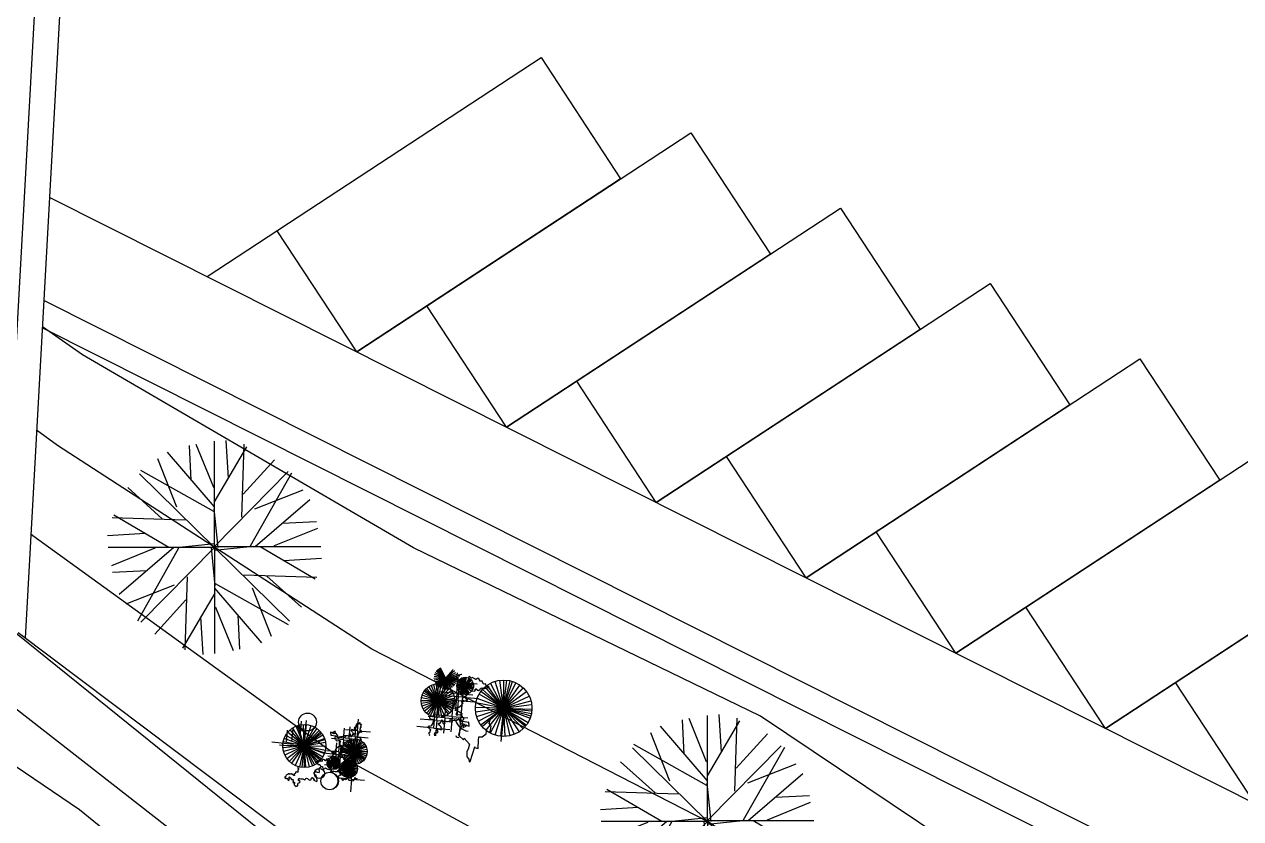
# Model space of a CAD drawing. Header units: millimetres. Extents: x 387 to 811, y 539 to 827.
# Drawn here: x 608.81 to 628.08, y 724.82 to 737.41 of the extents above; entities that cross this region are included whole.
import ezdxf

# ---------------------------------------------------------------- set-up
doc = ezdxf.new("R2010")
doc.units = ezdxf.units.MM
for name, color, linetype in [('12', 115, 'Continuous'), ('cuvas de nível', 51, 'Continuous'), ('LINHA FINA', 8, 'Continuous'), ('MOBILIARIO', 3, 'Continuous'), ('vegetação', 112, 'Continuous')]:
    doc.layers.add(name, color=color, linetype=linetype)

# ---------------------------------------------------------------- blocks, each defined once
blk = doc.blocks.new('T2', base_point=(179.76, 122.92))
for p, q in [((166.66, 160.66), (165.76, 179.9)), ((179.27, 156.4), (169.42, 180.59)), ((179.68, 148.48), (197.76, 179.21)), ((179.76, 122.92), (179.76, 182.32)), ((187.6, 161.67), (186.23, 182.74)), ((158.72, 145.53), (148.04, 172.54)), ((179.77, 145.68), (153.43, 176.25)), ((137.87, 164.08), (179.76, 122.92)), ((179.38, 143.01), (138.6, 166.06)), ((150.5, 138.92), (131.2, 156.4)), ((179.76, 156.27), (179.27, 156.4)), ((181.73, 122.9), (179.52, 144.47)), ((163.39, 138.18), (122.51, 139.57))]:
    blk.add_line(p, q)
blk = doc.blocks.new('AHUA1PL2')
for p, q in [((-0.371, 1.069), (-0.397, 1.614)), ((-0.014, 0.948), (-0.293, 1.634)), ((-0.002, 0.724), (0.51, 1.595)), ((0, 0), (0, 1.683)), ((0.222, 1.098), (0.183, 1.695)), ((-0.596, 0.641), (-0.899, 1.406)), ((0, 0.645), (-0.746, 1.511)), ((-1.187, 1.166), (0, 0)), ((-0.011, 0.569), (-1.166, 1.222)), ((-0.829, 0.453), (-1.376, 0.948)), ((0, 0.945), (-0.014, 0.948)), ((0.056, -0.001), (-0.007, 0.61)), ((-0.464, 0.432), (-1.622, 0.472))]:
    blk.add_line(p, q)
at = {"xscale": 0.02833333322, "yscale": 0.02833333322, "zscale": 0.02833333322}
for p, rotation in [((0, 0.015), 269.9999999999999), ((0, 0), 89.99999999999999), ((0, 0), 180)]:
    blk.add_blockref('T2', p, dxfattribs=dict(at, rotation=rotation))

msp = doc.modelspace()

# ---------------------------------------------------------------- linework, layer by layer
at = {"layer": '12'}
msp.add_line((615.388, 722.743, 98.98), (608.718, 727.763, 99.34), dxfattribs=at)
msp.add_polyline3d([(599.804, 731.704, 92.287), (603.498, 729.163, 92.81), (609.688, 724.963, 93.43), (620.928, 715.813, 94.5), (625.068, 712.293, 94.93), (628.698, 708.673, 94.97), (634.941, 702.019, 95.032)], dxfattribs=at)
at = {"layer": 'cuvas de nível'}
for points in [[(638.935, 693.215, 97), (640.898, 695.053, 97), (640.488, 697.003, 97), (639.738, 699.673, 97), (633.968, 707.393, 97), (628.878, 712.263, 97), (626.748, 714.253, 97), (624.488, 716.403, 97), (622.748, 718.313, 97), (617.968, 721.413, 97), (612.998, 724.273, 97), (608.548, 727.863, 97), (604.158, 731.553, 97), (599.898, 735.413, 97), (599.804, 735.532, 97)], [(633.32, 693.215, 96), (631.368, 696.653, 96), (628.338, 700.913, 96), (626.768, 702.783, 96), (625.388, 704.953, 96), (626.918, 710.483, 96), (621.468, 717.203, 96), (616.878, 720.313, 96), (612.388, 723.663, 96), (607.788, 727.253, 96), (602.868, 731.023, 96), (599.804, 733.948, 96)], [(646.69, 693.215, 100), (645.708, 696.923, 100), (646.068, 704.403, 100), (643.738, 710.073, 100), (638.198, 713.603, 100), (635.028, 715.283, 100), (632.508, 716.823, 100), (630.118, 718.553, 100), (628.258, 720.203, 100), (625.498, 723.073, 100), (620.478, 726.443, 100), (614.978, 729.113, 100), (609.738, 732.173, 100), (609.1, 732.613, 100)], [(644.92, 693.215, 99), (643.708, 697.813, 99), (643.988, 700.013, 99), (643.398, 705.413, 99), (641.928, 707.053, 99), (638.528, 709.873, 99), (633.368, 713.723, 99), (628.888, 716.893, 99), (627.518, 717.993, 99), (626.158, 719.473, 99), (624.578, 721.483, 99), (619.638, 724.773, 99), (614.318, 727.503, 99), (609.338, 730.733, 99), (609.009, 730.976, 99)], [(643.682, 693.215, 98), (642.688, 699.353, 98), (643.378, 701.363, 98), (642.918, 702.703, 98), (640.688, 705.793, 98), (639.028, 705.913, 98), (635.368, 709.293, 98), (631.308, 712.783, 98), (628.178, 715.413, 98), (626.948, 716.393, 98), (625.308, 717.953, 98), (623.668, 719.903, 98), (618.798, 723.093, 98), (613.658, 725.893, 98), (608.948, 729.303, 98), (608.918, 729.327, 98)]]:
    msp.add_polyline3d(points, dxfattribs=at)
at = {"layer": 'LINHA FINA'}
msp.add_line((645.403, 716.455, 100.556), (609.213, 734.668, 100.556), dxfattribs=at)
at = {"layer": 'LINHA FINA', "elevation": 76.961}
for points in [[(611.71, 733.411), (617, 736.884), (618.262, 734.962), (614.083, 732.217), (612.82, 734.14)], [(614.083, 732.217), (619.372, 735.69), (620.635, 733.768), (616.455, 731.024), (615.193, 732.946)], [(616.455, 731.024), (621.745, 734.496), (623.007, 732.574), (618.827, 729.83), (617.565, 731.752)], [(618.827, 729.83), (624.117, 733.303), (625.379, 731.38), (621.2, 728.636), (619.937, 730.558)], [(621.2, 728.636), (626.489, 732.109), (627.752, 730.186), (623.572, 727.442), (622.31, 729.365)], [(623.572, 727.442), (628.862, 730.915), (630.124, 728.992), (625.944, 726.248), (624.682, 728.171)], [(625.944, 726.248), (631.234, 729.721), (632.496, 727.798), (628.317, 725.054), (627.054, 726.977)]]:
    msp.add_lwpolyline(points, dxfattribs=at)
at = {"layer": 'MOBILIARIO'}
for p, q in [((610.314, 754.633, 114.794), (608.827, 727.681, 99.147)), ((609.884, 754.1, 114.471), (608.442, 727.955, 99.293)), ((644.729, 715.115, 100.556), (609.123, 733.034, 100.556)), ((644.868, 714.598, 100.556), (609.099, 732.599, 100.556))]:
    msp.add_line(p, q, dxfattribs=at)
at = {"layer": 'vegetação'}
for p, q in [((615.487, 727.047, 99), (615.313, 727.105, 99)), ((615.487, 727.047, 99), (615.323, 727.128, 99)), ((615.487, 727.047, 99), (615.339, 727.154, 99)), ((615.487, 727.047, 99), (615.345, 727.162, 99)), ((615.487, 727.047, 99), (615.355, 727.174, 99)), ((615.487, 727.047, 99), (615.367, 727.186, 99)), ((615.487, 727.047, 99), (615.381, 727.196, 99)), ((615.487, 727.047, 99), (615.394, 727.205, 99)), ((615.487, 727.047, 99), (615.407, 727.212, 99)), ((615.487, 727.047, 99), (615.608, 727.184, 99)), ((615.487, 727.047, 99), (615.627, 727.165, 99)), ((615.487, 727.047, 99), (615.648, 727.133, 99)), ((615.487, 727.047, 99), (615.648, 727.133, 99)), ((615.487, 727.047, 99), (615.661, 727.103, 99)), ((615.487, 727.047, 99), (615.667, 727.079, 99)), ((615.367, 726.687, 99), (615.187, 726.884, 99)), ((615.367, 726.687, 99), (615.222, 726.911, 99)), ((615.367, 726.687, 99), (615.261, 726.932, 99)), ((615.367, 726.687, 99), (615.302, 726.946, 99)), ((615.487, 727.047, 99), (615.304, 727.04, 99)), ((615.487, 727.047, 99), (615.305, 727.071, 99)), ((615.487, 727.047, 99), (615.307, 727.016, 99)), ((615.487, 727.047, 99), (615.316, 726.981, 99)), ((615.487, 727.047, 99), (615.325, 726.961, 99)), ((615.487, 727.047, 99), (615.334, 726.947, 99)), ((615.367, 726.687, 99), (615.346, 726.953, 99)), ((615.487, 727.047, 99), (615.347, 726.93, 99)), ((615.487, 727.047, 99), (615.36, 726.916, 99)), ((615.367, 726.687, 99), (615.374, 726.953, 99)), ((615.367, 726.687, 99), (615.422, 726.948, 99)), ((615.367, 726.687, 99), (615.475, 726.931, 99)), ((615.367, 726.687, 99), (615.514, 726.909, 99)), ((615.487, 727.047, 99), (615.378, 726.9, 99)), ((615.487, 727.047, 99), (615.407, 726.883, 99)), ((615.487, 727.047, 99), (615.437, 726.871, 99)), ((615.487, 727.047, 99), (615.469, 726.865, 99)), ((615.487, 727.047, 99), (615.67, 727.054, 99)), ((615.487, 727.047, 99), (615.593, 726.899, 99)), ((615.487, 727.047, 99), (615.565, 726.882, 99)), ((615.487, 727.047, 99), (615.651, 726.967, 99)), ((615.487, 727.047, 99), (615.635, 726.94, 99)), ((615.487, 727.047, 99), (615.618, 726.92, 99)), ((615.487, 727.047, 99), (615.618, 726.92, 99)), ((615.487, 727.047, 99), (615.67, 727.038, 99)), ((615.487, 727.047, 99), (615.665, 727.005, 99)), ((615.487, 727.047, 99), (615.668, 727.024, 99)), ((615.487, 727.047, 99), (615.662, 726.994, 99)), ((615.487, 727.047, 99), (615.502, 726.865, 99)), ((615.487, 727.047, 99), (615.518, 726.867, 99)), ((615.487, 727.047, 99), (615.534, 726.871, 99)), ((615.665, 726.805, 99), (615.688, 727.064, 99)), ((615.8, 726.926, 99), (615.667, 726.932, 99)), ((615.8, 726.926, 99), (615.667, 726.915, 99)), ((615.8, 726.926, 99), (615.668, 726.945, 99)), ((615.8, 726.926, 99), (615.672, 726.963, 99)), ((615.8, 726.926, 99), (615.672, 726.892, 99)), ((615.8, 726.926, 99), (615.68, 726.869, 99)), ((615.8, 726.926, 99), (615.681, 726.985, 99)), ((615.688, 726.693, 99), (615.711, 726.952, 99)), ((615.8, 726.926, 99), (615.692, 726.848, 99)), ((615.8, 726.926, 99), (615.693, 727.005, 99)), ((615.783, 727.064, 99), (615.702, 726.142, 99)), ((615.8, 726.926, 99), (615.708, 726.83, 99)), ((615.8, 726.926, 99), (615.708, 726.83, 99)), ((615.8, 726.926, 99), (615.709, 727.023, 99)), ((615.988, 726.953, 99), (615.721, 726.977, 99)), ((615.8, 726.926, 99), (615.726, 726.815, 99)), ((615.8, 726.926, 99), (615.728, 727.038, 99)), ((615.8, 726.926, 99), (615.747, 726.804, 99)), ((615.8, 726.926, 99), (615.752, 727.051, 99)), ((615.755, 726.744, 99), (615.778, 727.003, 99)), ((615.8, 726.926, 99), (615.77, 726.796, 99)), ((615.8, 726.926, 99), (615.774, 727.057, 99)), ((615.8, 726.926, 99), (615.794, 726.793, 99)), ((615.8, 726.926, 99), (615.796, 727.06, 99)), ((615.8, 726.926, 99), (615.818, 727.059, 99)), ((615.8, 726.926, 99), (615.864, 727.043, 99)), ((615.8, 726.926, 99), (615.878, 727.035, 99)), ((615.8, 726.926, 99), (615.895, 727.02, 99)), ((615.8, 726.926, 99), (615.901, 727.013, 99)), ((615.8, 726.926, 99), (615.921, 726.984, 99)), ((615.8, 726.926, 99), (615.926, 726.972, 99)), ((615.8, 726.926, 99), (615.932, 726.949, 99)), ((615.8, 726.926, 99), (615.932, 726.949, 99)), ((615.8, 726.926, 99), (615.931, 726.898, 99)), ((615.8, 726.926, 99), (615.934, 726.925, 99)), ((615.8, 726.926, 99), (615.92, 726.868, 99)), ((615.8, 726.926, 99), (615.925, 726.879, 99)), ((615.8, 726.926, 99), (615.818, 726.794, 99)), ((615.8, 726.926, 99), (615.9, 726.838, 99)), ((615.8, 726.926, 99), (615.863, 726.808, 99)), ((615.8, 726.926, 99), (615.841, 726.799, 99)), ((615.8, 726.926, 99), (615.863, 726.808, 99)), ((616.408, 726.568, 99), (616.113, 726.906, 99)), ((616.408, 726.568, 99), (616.146, 726.932, 99)), ((616.408, 726.568, 99), (616.198, 726.964, 99)), ((616.408, 726.568, 99), (616.272, 726.995, 99)), ((616.408, 726.568, 99), (616.35, 727.013, 99)), ((616.408, 726.568, 99), (616.41, 727.016, 99)), ((616.408, 726.568, 99), (616.457, 727.014, 99)), ((616.408, 726.568, 99), (616.51, 727.005, 99)), ((616.408, 726.568, 99), (616.549, 726.994, 99)), ((616.408, 726.568, 99), (616.599, 726.974, 99)), ((616.408, 726.568, 99), (616.663, 726.937, 99)), ((616.408, 726.568, 99), (616.719, 726.891, 99)), ((616.408, 726.568, 99), (616.72, 726.89, 99)), ((615.367, 726.687, 99), (615.104, 726.732, 99)), ((615.367, 726.687, 99), (615.115, 726.774, 99)), ((615.367, 726.687, 99), (615.133, 726.815, 99)), ((615.367, 726.687, 99), (615.148, 726.84, 99)), ((615.367, 726.687, 99), (615.163, 726.859, 99)), ((615.367, 726.687, 99), (615.548, 726.882, 99)), ((615.367, 726.687, 99), (615.578, 726.85, 99)), ((615.367, 726.687, 99), (615.605, 726.806, 99)), ((615.367, 726.687, 99), (615.62, 726.772, 99)), ((615.367, 726.687, 99), (615.63, 726.729, 99)), ((615.367, 726.687, 99), (615.634, 726.691, 99)), ((615.665, 726.805, 99), (615.397, 726.828, 99)), ((615.688, 726.693, 99), (615.421, 726.716, 99)), ((615.755, 726.744, 99), (615.488, 726.768, 99)), ((615.59, 726.438, 99), (615.613, 726.697, 99)), ((615.665, 726.805, 99), (615.644, 726.563, 99)), ((615.665, 726.805, 99), (615.918, 726.783, 99)), ((615.688, 726.693, 99), (615.667, 726.451, 99)), ((615.688, 726.693, 99), (615.941, 726.67, 99)), ((615.755, 726.744, 99), (615.734, 726.502, 99)), ((615.755, 726.744, 99), (616.008, 726.722, 99)), ((616.408, 726.568, 99), (615.988, 726.725, 99)), ((616.408, 726.568, 99), (616.019, 726.792, 99)), ((616.408, 726.568, 99), (616.047, 726.834, 99)), ((616.408, 726.568, 99), (616.072, 726.865, 99)), ((616.408, 726.568, 99), (616.769, 726.834, 99)), ((616.408, 726.568, 99), (616.813, 726.761, 99)), ((615.367, 726.687, 99), (615.1, 726.688, 99)), ((615.367, 726.687, 99), (615.103, 726.644, 99)), ((615.367, 726.687, 99), (615.114, 726.601, 99)), ((615.367, 726.687, 99), (615.131, 726.561, 99)), ((615.367, 726.687, 99), (615.155, 726.524, 99)), ((615.367, 726.687, 99), (615.185, 726.491, 99)), ((615.367, 726.687, 99), (615.213, 726.468, 99)), ((615.367, 726.687, 99), (615.244, 726.449, 99)), ((615.367, 726.687, 99), (615.288, 726.431, 99)), ((615.367, 726.687, 99), (615.288, 726.431, 99)), ((615.301, 726.253, 99), (615.324, 726.512, 99)), ((615.367, 726.687, 99), (615.343, 726.421, 99)), ((615.35, 726.373, 99), (615.373, 726.632, 99)), ((615.367, 726.687, 99), (615.622, 726.608, 99)), ((615.367, 726.687, 99), (615.63, 726.641, 99)), ((615.367, 726.687, 99), (615.633, 726.667, 99)), ((615.367, 726.687, 99), (615.431, 726.428, 99)), ((615.367, 726.687, 99), (615.473, 726.442, 99)), ((615.367, 726.687, 99), (615.554, 726.497, 99)), ((615.367, 726.687, 99), (615.527, 726.473, 99)), ((615.367, 726.687, 99), (615.601, 726.558, 99)), ((615.367, 726.687, 99), (615.585, 726.533, 99)), ((615.367, 726.687, 99), (615.585, 726.533, 99)), ((615.367, 726.687, 99), (615.609, 726.575, 99)), ((615.367, 726.687, 99), (615.383, 726.42, 99)), ((615.478, 726.415, 99), (615.501, 726.674, 99)), ((616.408, 726.568, 99), (615.96, 726.58, 99)), ((616.408, 726.568, 99), (615.964, 726.506, 99)), ((616.408, 726.568, 99), (615.968, 726.654, 99)), ((616.408, 726.568, 99), (615.98, 726.434, 99)), ((616.408, 726.568, 99), (616.008, 726.365, 99)), ((616.408, 726.568, 99), (616.047, 726.302, 99)), ((616.408, 726.568, 99), (616.069, 726.275, 99)), ((616.408, 726.568, 99), (616.127, 726.219, 99)), ((616.408, 726.568, 99), (616.193, 726.175, 99)), ((616.408, 726.568, 99), (616.267, 726.143, 99)), ((616.408, 726.568, 99), (616.267, 726.143, 99)), ((616.408, 726.568, 99), (616.359, 726.123, 99)), ((616.408, 726.568, 99), (616.841, 726.685, 99)), ((616.408, 726.568, 99), (616.852, 726.63, 99)), ((616.408, 726.568, 99), (616.577, 726.153, 99)), ((616.408, 726.568, 99), (616.754, 726.284, 99)), ((616.408, 726.568, 99), (616.769, 726.303, 99)), ((616.408, 726.568, 99), (616.716, 726.243, 99)), ((616.408, 726.568, 99), (616.769, 726.303, 99)), ((616.408, 726.568, 99), (616.653, 726.193, 99)), ((616.408, 726.568, 99), (616.796, 726.345, 99)), ((616.408, 726.568, 99), (616.828, 726.412, 99)), ((616.408, 726.568, 99), (616.506, 726.131, 99)), ((616.408, 726.568, 99), (616.848, 726.483, 99)), ((616.408, 726.568, 99), (616.839, 726.447, 99)), ((616.408, 726.568, 99), (616.856, 726.556, 99)), ((616.408, 726.568, 99), (616.854, 726.526, 99)), ((616.408, 726.568, 99), (616.426, 726.12, 99)), ((613.2, 726.363, 98), (613.183, 726.165, 98)), ((613.25, 725.971, 98), (613.237, 726.312, 98)), ((613.28, 726.372, 98), (613.244, 726.041, 98)), ((613.25, 725.971, 98), (613.287, 726.311, 98)), ((614.093, 726.211, 98), (614.109, 726.395, 98)), ((615.35, 726.373, 99), (615.083, 726.397, 99)), ((615.478, 726.415, 99), (615.211, 726.438, 99)), ((615.59, 726.438, 99), (615.322, 726.462, 99)), ((615.35, 726.373, 99), (615.329, 726.132, 99)), ((615.35, 726.373, 99), (615.603, 726.351, 99)), ((615.478, 726.415, 99), (615.457, 726.173, 99)), ((615.478, 726.415, 99), (615.731, 726.393, 99)), ((615.59, 726.438, 99), (615.569, 726.197, 99)), ((615.59, 726.438, 99), (615.843, 726.416, 99)), ((616.369, 726.043, 99), (616.416, 726.477, 99)), ((613.25, 725.971, 98), (612.954, 726.142, 98)), ((612.981, 726.222, 98), (612.963, 726.024, 98)), ((613.25, 725.971, 98), (612.986, 726.188, 98)), ((613.25, 725.971, 98), (613.026, 726.228, 98)), ((613.066, 726.24, 98), (613.049, 726.042, 98)), ((613.25, 725.971, 98), (613.064, 726.257, 98)), ((613.25, 725.971, 98), (613.121, 726.287, 98)), ((613.25, 725.971, 98), (613.146, 726.297, 98)), ((613.25, 725.971, 98), (613.357, 726.295, 98)), ((613.25, 725.971, 98), (613.357, 726.295, 98)), ((613.25, 725.971, 98), (613.414, 726.271, 98)), ((613.25, 725.971, 98), (613.452, 726.246, 98)), ((613.25, 725.971, 98), (613.488, 726.216, 98)), ((613.25, 725.971, 98), (613.508, 726.195, 98)), ((613.25, 725.971, 98), (613.525, 726.174, 98)), ((613.25, 725.971, 98), (613.544, 726.145, 98)), ((614.056, 726.12, 98), (613.863, 726.137, 98)), ((613.873, 726.07, 98), (613.889, 726.254, 98)), ((614.093, 726.211, 98), (613.9, 726.228, 98)), ((613.959, 726.088, 98), (613.975, 726.272, 98)), ((614.056, 726.12, 98), (614.039, 725.922, 98)), ((614.056, 726.12, 98), (614.072, 726.304, 98)), ((614.056, 726.12, 98), (614.26, 726.102, 98)), ((614.093, 726.211, 98), (614.076, 726.014, 98)), ((614.093, 726.211, 98), (614.297, 726.193, 98)), ((615.301, 726.253, 99), (615.034, 726.277, 99)), ((615.301, 726.253, 99), (615.554, 726.231, 99)), ((612.737, 726.035, 98), (613.079, 725.997, 98)), ((612.855, 725.989, 98), (613.058, 725.971, 98)), ((613.25, 725.971, 98), (612.909, 725.98, 98)), ((613.25, 725.971, 98), (612.91, 725.943, 98)), ((613.25, 725.971, 98), (612.915, 726.036, 98)), ((613.25, 725.971, 98), (612.921, 725.882, 98)), ((613.25, 725.971, 98), (612.93, 726.091, 98)), ((613.25, 725.971, 98), (612.942, 725.825, 98)), ((613.25, 725.971, 98), (612.975, 725.769, 98)), ((613.25, 725.971, 98), (613.012, 725.726, 98)), ((613.25, 725.971, 98), (613.048, 725.696, 98)), ((613.25, 725.971, 98), (613.105, 725.662, 98)), ((613.25, 725.971, 98), (613.172, 725.639, 98)), ((613.25, 725.971, 98), (613.213, 725.632, 98)), ((613.25, 725.971, 98), (613.248, 725.63, 98)), ((613.25, 725.971, 98), (613.57, 726.09, 98)), ((613.25, 725.971, 98), (613.576, 726.074, 98)), ((613.25, 725.971, 98), (613.586, 726.031, 98)), ((613.25, 725.971, 98), (613.475, 725.714, 98)), ((613.25, 725.971, 98), (613.449, 725.694, 98)), ((613.25, 725.971, 98), (613.506, 725.745, 98)), ((613.25, 725.971, 98), (613.57, 725.852, 98)), ((613.25, 725.971, 98), (613.574, 725.864, 98)), ((613.25, 725.971, 98), (613.546, 725.801, 98)), ((613.25, 725.971, 98), (613.525, 725.769, 98)), ((613.25, 725.971, 98), (613.585, 725.906, 98)), ((613.25, 725.971, 98), (613.592, 725.97, 98)), ((613.25, 725.971, 98), (613.592, 725.97, 98)), ((613.25, 725.971, 98), (613.325, 725.638, 98)), ((613.25, 725.971, 98), (613.379, 725.655, 98)), ((613.25, 725.971, 98), (613.41, 725.67, 98)), ((613.25, 725.971, 98), (613.269, 725.63, 98)), ((613.873, 726.07, 98), (613.681, 726.087, 98)), ((613.747, 725.837, 98), (613.764, 726.021, 98)), ((613.959, 726.088, 98), (613.766, 726.105, 98)), ((613.798, 725.877, 98), (613.814, 726.061, 98)), ((613.816, 725.791, 98), (613.832, 725.975, 98)), ((614.043, 725.881, 98), (613.846, 725.932, 98)), ((614.043, 725.881, 98), (613.851, 725.948, 98)), ((613.873, 726.07, 98), (613.856, 725.873, 98)), ((614.043, 725.881, 98), (613.865, 725.979, 98)), ((613.873, 726.07, 98), (614.077, 726.052, 98)), ((614.043, 725.881, 98), (613.877, 725.998, 98)), ((614.043, 725.881, 98), (613.883, 726.007, 98)), ((614.043, 725.881, 98), (613.9, 726.026, 98)), ((614.043, 725.881, 98), (613.928, 726.049, 98)), ((613.959, 726.088, 98), (613.941, 725.891, 98)), ((613.959, 726.088, 98), (614.162, 726.07, 98)), ((614.043, 725.881, 98), (613.96, 726.067, 98)), ((614.043, 725.881, 98), (613.962, 726.068, 98)), ((614.043, 725.881, 98), (613.977, 726.073, 98)), ((614.043, 725.881, 98), (613.994, 726.079, 98)), ((614.043, 725.881, 98), (614.031, 726.084, 98)), ((614.043, 725.881, 98), (614.061, 726.084, 98)), ((614.043, 725.881, 98), (614.103, 726.076, 98)), ((614.043, 725.881, 98), (614.103, 726.076, 98)), ((614.043, 725.881, 98), (614.137, 726.062, 98)), ((614.043, 725.881, 98), (614.16, 726.048, 98)), ((614.043, 725.881, 98), (614.182, 726.03, 98)), ((614.043, 725.881, 98), (614.204, 726.005, 98)), ((614.043, 725.881, 98), (614.223, 725.977, 98)), ((614.043, 725.881, 98), (614.232, 725.956, 98)), ((614.043, 725.881, 98), (614.243, 725.921, 98)), ((613.747, 725.837, 98), (613.555, 725.854, 98)), ((613.798, 725.877, 98), (613.606, 725.893, 98)), ((613.713, 725.699, 98), (613.618, 725.735, 98)), ((613.713, 725.699, 98), (613.622, 725.743, 98)), ((613.816, 725.791, 98), (613.624, 725.808, 98)), ((613.713, 725.699, 98), (613.637, 725.766, 98)), ((613.713, 725.699, 98), (613.665, 725.788, 98)), ((613.713, 725.699, 98), (613.665, 725.788, 98)), ((613.713, 725.699, 98), (613.682, 725.795, 98)), ((613.713, 725.699, 98), (613.709, 725.8, 98)), ((613.713, 725.699, 98), (613.726, 725.799, 98)), ((613.713, 725.699, 98), (613.742, 725.796, 98)), ((613.713, 725.699, 98), (613.753, 725.792, 98)), ((613.713, 725.699, 98), (613.769, 725.783, 98)), ((613.713, 725.699, 98), (613.784, 725.772, 98)), ((613.713, 725.699, 98), (613.784, 725.772, 98)), ((613.713, 725.699, 98), (613.795, 725.758, 98)), ((613.713, 725.699, 98), (613.805, 725.742, 98)), ((613.747, 725.837, 98), (613.73, 725.64, 98)), ((613.747, 725.837, 98), (613.951, 725.82, 98)), ((613.798, 725.877, 98), (613.781, 725.679, 98)), ((613.798, 725.877, 98), (614.002, 725.859, 98)), ((613.816, 725.791, 98), (613.799, 725.594, 98)), ((613.816, 725.791, 98), (614.02, 725.773, 98)), ((614.043, 725.881, 98), (613.84, 725.896, 98)), ((614.043, 725.881, 98), (613.84, 725.878, 98)), ((614.043, 725.881, 98), (613.841, 725.86, 98)), ((614.043, 725.881, 98), (613.843, 725.916, 98)), ((614.043, 725.881, 98), (613.848, 725.824, 98)), ((614.043, 725.881, 98), (613.862, 725.79, 98)), ((614.043, 725.881, 98), (613.881, 725.759, 98)), ((613.952, 725.607, 98), (613.891, 725.732, 98)), ((614.043, 725.881, 98), (613.905, 725.732, 98)), ((613.952, 725.607, 98), (613.913, 725.74, 98)), ((614.043, 725.881, 98), (613.926, 725.715, 98)), ((613.952, 725.607, 98), (613.935, 725.745, 98)), ((613.952, 725.607, 98), (613.958, 725.746, 98)), ((613.952, 725.607, 98), (613.971, 725.744, 98)), ((613.952, 725.607, 98), (613.99, 725.741, 98)), ((613.952, 725.607, 98), (614.013, 725.732, 98)), ((614.043, 725.881, 98), (613.961, 725.695, 98)), ((614.043, 725.881, 98), (613.984, 725.687, 98)), ((614.043, 725.881, 98), (614.001, 725.682, 98)), ((614.043, 725.881, 98), (614.026, 725.679, 98)), ((614.043, 725.881, 98), (614.247, 725.885, 98)), ((614.043, 725.881, 98), (614.247, 725.885, 98)), ((614.043, 725.881, 98), (614.047, 725.678, 98)), ((614.043, 725.881, 98), (614.074, 725.68, 98)), ((614.043, 725.881, 98), (614.109, 725.689, 98)), ((614.043, 725.881, 98), (614.199, 725.75, 98)), ((614.043, 725.881, 98), (614.173, 725.724, 98)), ((614.043, 725.881, 98), (614.143, 725.704, 98)), ((614.043, 725.881, 98), (614.21, 725.764, 98)), ((614.043, 725.881, 98), (614.222, 725.784, 98)), ((614.043, 725.881, 98), (614.244, 725.848, 98)), ((614.043, 725.881, 98), (614.235, 725.813, 98)), ((613.57, 725.678, 98), (613.774, 725.66, 98)), ((613.713, 725.699, 98), (613.611, 725.703, 98)), ((613.713, 725.699, 98), (613.612, 725.686, 98)), ((613.713, 725.699, 98), (613.613, 725.72, 98)), ((613.713, 725.699, 98), (613.615, 725.67, 98)), ((613.713, 725.699, 98), (613.621, 725.654, 98)), ((613.713, 725.699, 98), (613.625, 725.647, 98)), ((613.713, 725.699, 98), (613.636, 725.632, 98)), ((613.713, 725.699, 98), (613.649, 725.619, 98)), ((613.713, 725.699, 98), (613.664, 725.609, 98)), ((613.713, 725.699, 98), (613.7, 725.598, 98)), ((613.713, 725.699, 98), (613.811, 725.725, 98)), ((613.713, 725.699, 98), (613.814, 725.707, 98)), ((613.713, 725.699, 98), (613.795, 725.638, 98)), ((613.713, 725.699, 98), (613.811, 725.671, 98)), ((613.713, 725.699, 98), (613.814, 725.684, 98)), ((613.713, 725.699, 98), (613.804, 725.654, 98)), ((613.713, 725.699, 98), (613.814, 725.694, 98)), ((613.713, 725.699, 98), (613.749, 725.604, 98)), ((613.713, 725.699, 98), (613.717, 725.597, 98)), ((613.713, 725.699, 98), (613.733, 725.599, 98)), ((613.713, 725.699, 98), (613.717, 725.597, 98)), ((613.713, 725.699, 98), (613.768, 725.613, 98)), ((613.713, 725.699, 98), (613.783, 725.625, 98)), ((613.952, 725.607, 98), (613.812, 725.601, 98)), ((613.952, 725.607, 98), (613.813, 725.614, 98)), ((613.952, 725.607, 98), (613.814, 725.626, 98)), ((613.952, 725.607, 98), (613.814, 725.582, 98)), ((613.952, 725.607, 98), (613.818, 725.647, 98)), ((613.952, 725.607, 98), (613.819, 725.564, 98)), ((613.952, 725.607, 98), (613.824, 725.662, 98)), ((613.952, 725.607, 98), (613.827, 725.668, 98)), ((613.952, 725.607, 98), (613.829, 725.541, 98)), ((613.952, 725.607, 98), (613.829, 725.541, 98)), ((613.952, 725.607, 98), (613.839, 725.688, 98)), ((613.952, 725.607, 98), (613.845, 725.517, 98)), ((613.952, 725.607, 98), (613.854, 725.705, 98)), ((613.952, 725.607, 98), (613.859, 725.502, 98)), ((613.952, 725.607, 98), (613.871, 725.72, 98)), ((613.952, 725.607, 98), (613.88, 725.487, 98)), ((613.952, 725.607, 98), (613.891, 725.481, 98)), ((613.952, 725.607, 98), (613.9, 725.477, 98)), ((613.952, 725.607, 98), (613.922, 725.47, 98)), ((613.952, 725.607, 98), (613.932, 725.469, 98)), ((613.952, 725.607, 98), (613.951, 725.467, 98)), ((613.952, 725.607, 98), (614.034, 725.719, 98)), ((613.952, 725.607, 98), (614.049, 725.707, 98)), ((613.952, 725.607, 98), (614.058, 725.696, 98)), ((613.952, 725.607, 98), (614.068, 725.683, 98)), ((613.952, 725.607, 98), (614.075, 725.672, 98)), ((613.952, 725.607, 98), (614.082, 725.657, 98)), ((613.952, 725.607, 98), (614.089, 725.631, 98)), ((613.952, 725.607, 98), (614.091, 725.612, 98)), ((613.952, 725.607, 98), (614.05, 725.508, 98)), ((613.952, 725.607, 98), (614.065, 725.525, 98)), ((613.952, 725.607, 98), (614.077, 725.545, 98)), ((613.952, 725.607, 98), (614.09, 725.587, 98)), ((613.952, 725.607, 98), (614.084, 725.563, 98)), ((613.952, 725.607, 98), (614.032, 725.493, 98)), ((613.952, 725.607, 98), (613.991, 725.473, 98)), ((613.952, 725.607, 98), (613.976, 725.469, 98)), ((613.952, 725.607, 98), (613.976, 725.469, 98)), ((613.952, 725.607, 98), (614.012, 725.481, 98)), ((614, 725.444, 98), (614.016, 725.628, 98)), ((614, 725.444, 98), (613.808, 725.461, 98)), ((614, 725.444, 98), (613.983, 725.246, 98)), ((614, 725.444, 98), (614.204, 725.426, 98))]:
    msp.add_line(p, q, dxfattribs=at)
for points, elevation in [([(615.674, 727.129), (615.662, 727.049), (615.682, 727.104), (615.694, 727.089), (615.693, 727.075), (615.703, 727.079), (615.72, 727.106), (615.72, 727.106), (615.739, 727.109), (615.744, 727.108)], 99), ([(615.912, 726.845), (615.945, 726.842), (615.955, 726.846), (615.957, 726.865), (615.957, 726.87), (615.981, 726.873), (615.989, 726.857), (616.008, 726.851), (616.033, 726.868), (616.034, 726.873), (616.039, 726.882), (616.059, 726.89), (616.059, 726.89), (616.072, 726.869), (616.097, 726.882), (616.111, 726.88), (616.145, 726.892), (616.174, 726.899), (616.18, 726.908), (616.152, 726.91), (616.137, 726.911), (616.133, 726.921), (616.127, 726.955), (616.098, 726.953), (616.089, 726.954), (616.084, 726.954), (616.072, 726.989), (616.069, 726.999), (616.049, 726.996), (616.049, 726.996), (616.03, 726.997), (616.032, 727.012), (616.015, 727.037), (616.001, 727.043), (615.981, 727.035), (615.975, 727.026), (615.911, 727.056), (615.906, 727.046), (615.891, 727.048), (615.883, 727.058), (615.855, 727.07), (615.854, 727.056)], 99), ([(615.952, 727.038), (615.952, 727.034), (615.954, 727.034), (615.958, 727.034), (615.959, 727.034), (615.96, 727.032), (615.961, 727.031), (615.963, 727.03), (615.967, 727.028), (615.968, 727.028), (615.974, 727.026), (615.978, 727.03), (615.978, 727.031), (615.983, 727.036)], 99), ([(615.319, 726.131), (615.316, 726.142), (615.312, 726.152), (615.319, 726.18), (615.334, 726.188), (615.347, 726.173), (615.373, 726.194), (615.359, 726.205), (615.362, 726.234), (615.377, 726.242), (615.419, 726.229), (615.434, 726.242), (615.426, 726.252), (615.417, 726.267), (615.409, 726.282), (615.396, 726.293), (615.374, 726.319), (615.375, 726.333), (615.404, 726.33), (615.426, 726.367), (615.432, 726.385), (615.447, 726.331), (615.464, 726.311), (615.481, 726.338), (615.468, 726.353), (615.469, 726.372), (615.502, 726.36), (615.521, 726.358), (615.56, 726.369), (615.562, 726.388), (615.58, 726.382), (615.622, 726.373), (615.633, 726.382), (615.646, 726.376), (615.686, 726.387), (615.697, 726.41), (615.72, 726.341), (615.755, 726.304), (615.773, 726.298), (615.761, 726.266), (615.815, 726.285), (615.779, 726.312), (615.863, 726.285), (615.858, 726.343), (615.755, 726.357), (615.742, 726.372), (615.776, 726.389), (615.779, 726.412), (615.769, 726.418), (615.755, 726.419), (615.757, 726.438), (615.748, 726.448), (615.731, 726.464), (615.701, 726.457), (615.655, 726.471), (615.661, 726.485), (615.68, 726.536), (615.67, 726.541), (615.657, 726.552), (615.639, 726.558), (615.64, 726.577), (615.664, 726.58), (615.698, 726.587), (615.744, 726.621), (615.766, 726.652), (615.748, 726.663), (615.745, 726.683), (615.76, 726.696), (615.783, 726.684), (615.837, 726.699), (615.81, 726.72), (615.802, 726.731), (615.803, 726.749), (615.803, 726.749), (615.804, 726.759), (615.829, 726.771), (615.826, 726.786)], 99), ([(615.636, 726.54), (615.684, 726.526), (615.746, 726.488), (615.733, 726.44), (615.722, 726.402), (615.764, 726.328), (615.718, 726.237), (615.691, 726.141), (615.774, 726.066), (615.782, 726.095), (615.869, 725.998), (615.847, 725.921), (615.827, 725.885), (615.825, 725.803), (615.832, 725.791), (615.855, 725.764), (615.864, 725.72), (615.876, 725.727), (615.95, 725.955), (615.947, 725.945), (616.005, 725.929), (616.011, 726.062), (616.015, 726.113), (616.068, 726.118), (616.133, 726.163), (616.134, 726.204), (616.194, 726.197), (616.209, 726.287), (616.178, 726.326), (616.194, 726.384)], 99), ([(614.156, 726.311), (614.135, 726.313), (614.135, 726.313), (614.136, 726.328), (614.136, 726.331), (614.133, 726.335), (614.126, 726.336), (614.121, 726.325), (614.117, 726.326), (614.103, 726.327), (614.092, 726.328), (614.085, 726.328), (614.077, 726.315), (614.082, 726.296), (614.085, 726.288), (614.08, 726.267), (614.068, 726.261), (614.058, 726.273), (614.039, 726.256), (614.049, 726.248), (614.047, 726.226), (614.035, 726.22), (614.004, 726.23), (613.992, 726.22), (613.998, 726.212), (614.005, 726.201), (614.011, 726.189), (614.021, 726.181), (614.038, 726.161), (614.037, 726.151), (614.015, 726.153), (613.998, 726.125), (613.993, 726.111), (613.982, 726.152), (613.969, 726.167), (613.956, 726.147), (613.966, 726.135), (613.965, 726.121), (613.94, 726.13), (613.926, 726.131), (613.896, 726.123), (613.895, 726.108), (613.881, 726.113), (613.849, 726.12), (613.841, 726.113), (613.83, 726.118), (613.8, 726.109), (613.792, 726.092), (613.774, 726.144), (613.748, 726.172), (613.734, 726.177), (613.743, 726.202), (613.702, 726.187), (613.729, 726.167), (613.665, 726.187), (613.669, 726.143), (613.748, 726.132), (613.758, 726.12), (613.731, 726.108), (613.73, 726.09), (613.736, 726.086), (613.747, 726.085), (613.746, 726.07), (613.753, 726.063), (613.766, 726.051), (613.788, 726.056), (613.824, 726.045), (613.819, 726.035), (613.805, 725.996), (613.812, 725.992), (613.822, 725.984), (613.836, 725.979), (613.835, 725.964), (613.817, 725.962), (613.791, 725.957), (613.756, 725.931), (613.739, 725.907), (613.753, 725.899), (613.755, 725.884), (613.743, 725.874), (613.726, 725.883), (613.685, 725.872), (613.705, 725.856), (613.712, 725.848), (613.711, 725.833), (613.711, 725.833), (613.71, 725.826), (613.691, 725.817), (613.694, 725.806)], 98), ([(614.163, 726.311), (614.14, 726.291), (614.147, 726.287), (614.153, 726.272), (614.152, 726.268), (614.137, 726.262), (614.136, 726.244), (614.131, 726.233), (614.145, 726.221), (614.148, 726.217), (614.147, 726.207), (614.157, 726.195), (614.156, 726.188), (614.127, 726.183), (614.115, 726.177), (614.099, 726.153), (614.095, 726.109), (614.109, 726.108), (614.131, 726.102), (614.138, 726.102), (614.14, 726.087), (614.14, 726.083), (614.139, 726.076), (614.139, 726.069)], 98), ([(615.229, 726.139), (615.24, 726.149), (615.231, 726.154), (615.223, 726.174), (615.223, 726.179), (615.243, 726.187), (615.245, 726.21), (615.251, 726.224), (615.233, 726.24), (615.229, 726.245), (615.23, 726.259), (615.217, 726.275), (615.218, 726.284), (615.257, 726.291), (615.272, 726.299), (615.294, 726.33), (615.299, 726.387), (615.28, 726.389), (615.252, 726.396), (615.242, 726.397), (615.239, 726.416), (615.24, 726.421), (615.241, 726.431), (615.241, 726.44)], 99), ([(613.628, 725.76), (613.603, 725.763), (613.595, 725.76), (613.594, 725.745), (613.594, 725.742), (613.575, 725.74), (613.569, 725.751), (613.555, 725.756), (613.536, 725.743), (613.535, 725.739), (613.531, 725.732), (613.516, 725.726), (613.516, 725.726), (613.506, 725.742), (613.487, 725.733), (613.476, 725.734), (613.45, 725.725), (613.428, 725.72), (613.424, 725.713), (613.445, 725.711), (613.456, 725.71), (613.459, 725.702), (613.464, 725.676), (613.486, 725.678), (613.493, 725.677), (613.497, 725.677), (613.506, 725.651), (613.509, 725.643), (613.523, 725.646), (613.523, 725.646), (613.538, 725.644), (613.537, 725.634), (613.55, 725.614), (613.56, 725.61), (613.575, 725.616), (613.58, 725.623), (613.628, 725.6), (613.633, 725.607), (613.644, 725.606), (613.65, 725.598), (613.671, 725.589), (613.672, 725.6)], 98), ([(613.149, 725.638), (613.148, 725.636), (613.148, 725.635), (613.147, 725.631), (613.147, 725.629), (613.147, 725.626), (613.149, 725.625), (613.15, 725.621), (613.152, 725.617), (613.154, 725.615), (613.157, 725.611), (613.159, 725.606), (613.161, 725.602), (613.16, 725.599), (613.154, 725.593), (613.154, 725.592), (613.151, 725.591), (613.147, 725.587), (613.146, 725.582), (613.145, 725.577), (613.148, 725.572), (613.152, 725.562), (613.152, 725.558), (613.148, 725.554), (613.138, 725.554), (613.127, 725.559), (613.124, 725.56), (613.112, 725.557), (613.112, 725.552), (613.112, 725.547), (613.113, 725.544), (613.11, 725.538), (613.103, 725.535), (613.093, 725.531), (613.09, 725.524), (613.091, 725.519), (613.092, 725.513), (613.092, 725.505), (613.074, 725.51), (613.068, 725.524), (613.068, 725.524), (613.067, 725.524), (613.065, 725.518), (613.063, 725.518), (613.063, 725.518), (613.06, 725.518), (613.057, 725.521), (613.057, 725.522), (613.056, 725.528), (613.055, 725.53), (613.053, 725.53), (613.051, 725.53), (613.047, 725.528), (613.045, 725.526), (613.039, 725.525), (613.024, 725.535), (613.024, 725.535), (613.027, 725.532), (613.013, 725.525), (613.01, 725.526), (613.006, 725.529), (612.996, 725.531), (612.997, 725.53), (612.997, 725.525), (612.993, 725.522), (612.986, 725.519), (612.985, 725.52), (612.983, 725.517), (612.969, 725.509), (612.955, 725.505), (612.96, 725.499), (612.956, 725.492), (612.954, 725.488), (612.951, 725.483), (612.947, 725.482), (612.945, 725.481), (612.939, 725.482), (612.94, 725.478), (612.942, 725.477), (612.944, 725.473), (612.946, 725.469), (612.945, 725.465), (612.944, 725.46), (612.95, 725.457), (612.955, 725.46), (612.958, 725.462), (612.962, 725.465), (612.964, 725.464), (612.961, 725.461), (612.969, 725.45), (612.97, 725.45), (612.975, 725.453), (612.98, 725.453), (612.994, 725.446), (612.987, 725.433), (613.005, 725.421), (613.01, 725.437), (613.011, 725.46), (613.012, 725.477), (613.017, 725.48), (613.019, 725.478), (613.022, 725.467), (613.026, 725.466), (613.035, 725.465), (613.038, 725.465), (613.04, 725.455), (613.04, 725.451), (613.042, 725.442), (613.048, 725.434), (613.053, 725.437), (613.063, 725.441), (613.066, 725.444), (613.074, 725.425), (613.077, 725.418), (613.072, 725.412), (613.067, 725.407), (613.077, 725.382), (613.079, 725.39), (613.085, 725.391), (613.09, 725.384), (613.093, 725.378), (613.09, 725.372), (613.09, 725.357), (613.095, 725.347), (613.119, 725.325), (613.118, 725.338), (613.127, 725.346), (613.134, 725.335), (613.145, 725.34), (613.149, 725.354), (613.148, 725.372), (613.152, 725.38), (613.165, 725.386), (613.18, 725.398), (613.185, 725.413), (613.17, 725.419), (613.163, 725.423), (613.154, 725.439), (613.162, 725.45), (613.174, 725.454), (613.195, 725.45), (613.225, 725.447), (613.26, 725.434), (613.266, 725.441), (613.269, 725.445), (613.273, 725.456), (613.287, 725.46), (613.301, 725.455), (613.305, 725.45), (613.316, 725.438), (613.34, 725.431), (613.351, 725.433), (613.357, 725.437), (613.361, 725.45), (613.362, 725.459), (613.371, 725.466), (613.389, 725.461), (613.395, 725.452), (613.404, 725.432), (613.414, 725.421), (613.451, 725.408), (613.454, 725.416), (613.447, 725.471), (613.439, 725.488), (613.436, 725.508), (613.422, 725.514), (613.409, 725.519), (613.406, 725.529), (613.408, 725.549), (613.419, 725.56), (613.445, 725.559), (613.455, 725.554), (613.488, 725.552), (613.49, 725.565), (613.49, 725.579), (613.48, 725.595), (613.489, 725.601), (613.493, 725.625), (613.511, 725.637)], 98), ([(613.149, 725.626), (613.147, 725.623), (613.15, 725.616), (613.153, 725.611), (613.158, 725.604), (613.159, 725.599)], 98), ([(613.597, 725.614), (613.598, 725.617), (613.596, 725.616), (613.593, 725.617), (613.592, 725.617), (613.591, 725.618), (613.59, 725.619), (613.589, 725.619), (613.586, 725.621), (613.585, 725.621), (613.581, 725.623), (613.578, 725.62), (613.578, 725.619), (613.574, 725.615)], 98), ([(614.047, 725.476), (614.056, 725.461), (614.085, 725.451), (614.077, 725.448), (614.041, 725.448), (614.039, 725.433), (614.019, 725.413), (614.005, 725.418), (614.002, 725.418), (613.958, 725.422), (613.959, 725.433), (613.949, 725.437), (613.922, 725.458), (613.912, 725.437), (613.905, 725.434), (613.891, 725.439), (613.888, 725.446), (613.873, 725.44), (613.868, 725.426), (613.864, 725.423), (613.844, 725.45), (613.845, 725.457), (613.798, 725.461), (613.791, 725.499), (613.831, 725.506), (613.818, 725.522), (613.818, 725.565), (613.776, 725.584), (613.774, 725.558), (613.738, 725.558), (613.717, 725.567), (613.71, 725.571), (613.694, 725.558), (613.66, 725.543), (613.685, 725.584), (613.675, 725.592)], 98), ([(613.809, 725.544), (613.818, 725.605), (613.803, 725.563), (613.794, 725.575), (613.795, 725.586), (613.787, 725.583), (613.774, 725.562), (613.774, 725.562), (613.759, 725.56), (613.756, 725.56)], 98), ([(613.176, 725.453), (613.159, 725.447)], 98)]:
    msp.add_lwpolyline(points, dxfattribs=dict(at, elevation=elevation))
for centre, radius in [((615.367, 726.687, 99), 0.267), ((615.8, 726.926, 99), 0.133), ((616.408, 726.568, 99), 0.448), ((613.25, 725.971, 98), 0.341), ((613.301, 726.35, 98), 0.142), ((614.043, 725.881, 98), 0.203), ((613.713, 725.699, 98), 0.102), ((613.952, 725.607, 98), 0.139), ((613.489, 725.535, 98), 0.0799), ((613.652, 725.415, 98), 0.138)]:
    msp.add_circle(centre, radius, dxfattribs=at)
for centre, radius, start, end in [((615.763, 726.674, 99), 0.0197, 114.0097, 214.1083), ((615.762, 726.676, 99), 0.0177, 342.8659, 114.0097), ((615.819, 726.75, 99), 0.0161, 91.6816, 193.4392), ((615.827, 726.704, 99), 0.00951, 257.3863, 50.1594), ((615.966, 726.861, 99), 0.0104, 64.3864, 207.4939), ((615.974, 726.877, 99), 0.00712, 244.3864, 347.6024), ((615.651, 726.565, 99), 0.0118, 150.5027, 249.8456), ((615.392, 726.318, 99), 0.0141, 95.309, 233.7331), ((615.478, 726.359, 99), 0.0112, 38.5466, 218.0514), ((615.634, 726.374, 99), 0.00811, 52.2283, 167.375), ((615.886, 726.45, 99), 0.25, 195.1038, 260.4803), ((615.67, 726.477, 99), 0.0109, 132.8314, 267.8072), ((615.695, 726.396, 99), 0.00697, 13.2346, 188.6927), ((615.755, 726.368, 99), 0.00867, 91.4086, 258.5914), ((615.762, 726.425, 99), 0.00683, 140.8772, 310.4756), ((615.797, 726.304, 99), 0.00698, 62.2483, 263.5908), ((615.83, 726.31, 99), 0.0154, 194.5623, 298.5259), ((615.846, 726.332, 99), 0.0137, 347.1428, 109.0509), ((613.678, 726.151, 98), 0.0104, 167.1428, 289.0509), ((613.69, 726.168, 98), 0.0117, 14.5623, 118.5259), ((613.715, 726.172, 98), 0.00531, 242.2483, 83.5908), ((613.735, 726.196, 98), 0.00579, 5.177, 149.616), ((613.742, 726.181, 98), 0.00752, 124.13, 250.8986), ((613.748, 726.123, 98), 0.00661, 271.4086, 78.5914), ((613.84, 726.119, 98), 0.00618, 232.2283, 347.375), ((613.959, 726.131, 98), 0.00851, 218.5466, 38.0514), ((614.024, 726.162, 98), 0.0107, 275.309, 53.7331), ((614.034, 726.235, 98), 0.0149, 234.0874, 25.9821), ((614.061, 726.283, 98), 0.0234, 321.9917, 28.0083), ((614.139, 726.235, 98), 0.00903, 110.5153, 282.1789), ((614.149, 726.193, 98), 0.00708, 234.7533, 37.9947), ((615.228, 726.278, 99), 0.00929, 54.7533, 217.9947), ((615.241, 726.222, 99), 0.0119, 290.5153, 102.1789), ((615.378, 726.222, 99), 0.0195, 54.0874, 205.9821), ((615.685, 726.137, 99), 0.0328, 179.5481, 303.6451), ((615.771, 726.273, 99), 0.0076, 185.177, 329.616), ((615.762, 726.293, 99), 0.00988, 304.13, 70.8986), ((613.742, 726.081, 98), 0.0052, 320.8772, 130.4756), ((613.793, 726.102, 98), 0.00531, 193.2346, 8.6927), ((613.812, 726.041, 98), 0.0083, 312.8314, 87.8072), ((613.827, 725.974, 98), 0.00899, 330.5027, 69.8456), ((613.581, 725.736, 98), 0.00542, 64.3864, 167.6024), ((613.587, 725.748, 98), 0.00792, 244.3864, 27.4939), ((613.693, 725.868, 98), 0.00725, 77.3863, 230.1594), ((613.699, 725.833, 98), 0.0123, 271.6816, 13.4392), ((613.742, 725.889, 98), 0.0135, 162.8659, 294.0097), ((613.741, 725.89, 98), 0.015, 294.0097, 34.1083), ((613.434, 725.505, 98), 0.0543, 70.3073, 113.504), ((613.652, 725.414, 98), 0.133, 291.699, 67.5794), ((612.978, 725.441, 98), 0.0126, 1.7741, 123.4985), ((613.081, 725.517, 98), 0.0104, 183.5335, 6.4664), ((613.084, 725.38, 98), 0.0151, 311.0696, 145.2349), ((613.172, 725.437, 98), 0.0163, 92.6779, 261.5677), ((613.376, 725.45, 98), 0.0172, 351.5695, 158.1968), ((613.411, 725.444, 98), 0.0179, 171.5695, 293.5301)]:
    msp.add_arc(centre, radius, start, end, dxfattribs=at)

# ---------------------------------------------------------------- block references
for p in [(611.828, 729.118, 99), (619.638, 724.773, 99)]:
    msp.add_blockref('AHUA1PL2', p, dxfattribs=at)

doc.saveas('drawing.dxf')
